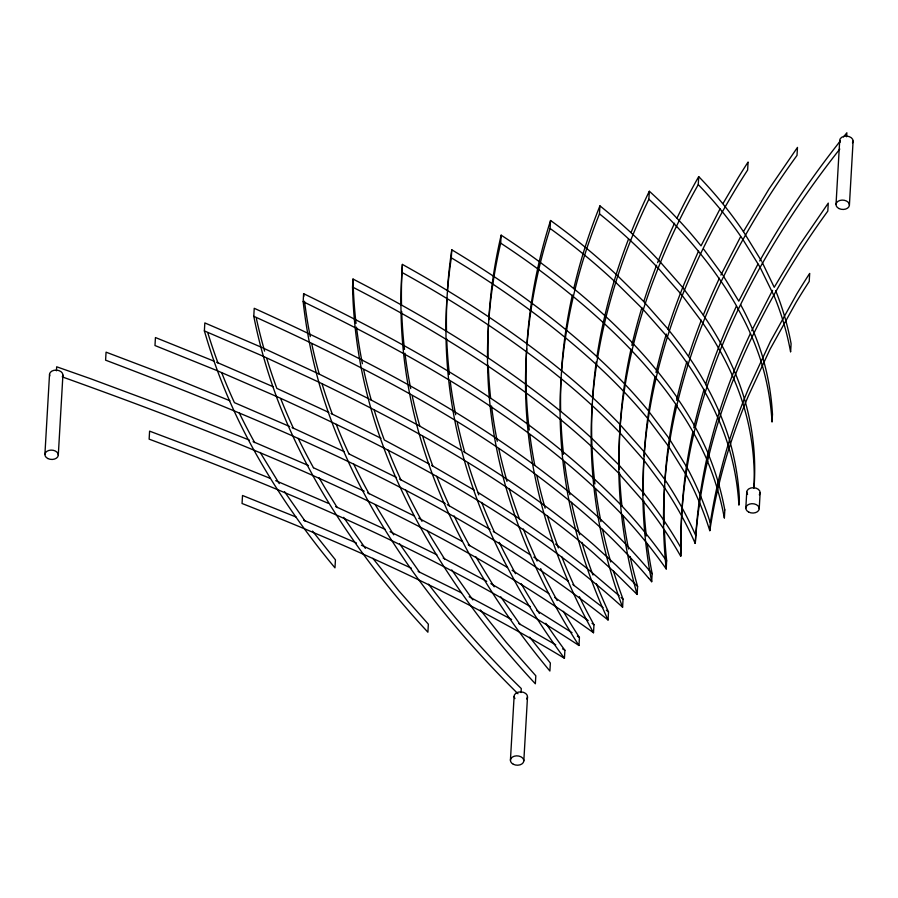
<?xml version="1.0" encoding="UTF-8"?>
<svg xmlns="http://www.w3.org/2000/svg" width="898" height="898" viewBox="0 0 898 898"><rect width="100%" height="100%" fill="white"/><g stroke="black" fill="none" stroke-linecap="round" stroke-linejoin="round"><path stroke-width="1.35" d="M44.9 454.478L49.513 374.5M56.439 370.795L56.675 366.788L90.777 378.788L166.848 407.086L249.296 440.076M58.303 455.073L62.905 375.083M312.515 531.1L335.437 559.847L334.976 567.839C305.702 532.828 279.446 495.258 256.963 455.544A992.537 733.296 -3.1 0 1 233.951 410.644A974.611 720.05 -3.1 0 1 205.889 335.964L204.374 330.913L204.834 322.921L261.329 347.223M613.356 570.735A888.897 656.719 -3.1 0 0 623.055 599.213L622.595 607.216C521.716 515.811 399.475 452.323 276.382 396.388A936.917 692.201 -3.1 0 1 253.786 316.287L254.224 308.295C377.295 364.184 499.602 427.729 600.425 519.123A691.078 593.825 -3.1 0 1 649.086 570.163M630.104 556.513A875.382 646.74 -3.1 0 0 637.602 586.461L637.131 594.454L615.938 573.496L593.769 553.28A766.219 658.391 -3.1 0 0 578.458 540.259C499.614 475.996 410.072 426.337 318.801 382.133A904.488 668.235 -3.1 0 1 303.176 301.661L303.603 293.668C418.288 349.603 532.413 413.518 621.932 505.989A597.675 513.566 -3.1 0 1 666.619 560.958L666.215 568.939A597.675 513.566 -3.1 0 0 621.517 513.959M643.496 495.404A872.385 644.517 -3.1 0 1 643.428 492.856L618.744 464.771L591.737 438.28A780.878 670.986 -3.1 0 0 559.791 410.577C496.19 358.987 425.663 316.511 352.993 279.042L352.532 287.034C425.203 324.504 495.718 367.001 559.331 418.569A780.878 670.986 -3.1 0 1 591.288 446.272L618.273 472.775L642.979 500.86M620.271 424.743A699.845 601.357 -3.1 0 0 569.242 377.048C517.719 333.865 461.089 297.036 402.383 264.416L401.922 272.408C452.895 300.572 501.993 332.282 547.971 368.068A837.217 719.388 -3.1 0 1 561.082 378.574L568.827 385.006A699.845 601.357 -3.1 0 1 619.811 432.735L643.383 459.495L664.498 487.726A454.489 390.529 -3.1 0 1 695.232 543.436A927.376 685.152 -3.1 0 1 707.489 461.449A957.122 707.13 -3.1 0 1 733.733 378.765A1041.77 769.665 -3.1 0 1 744.902 352.364C767.487 302.547 795.628 255.313 827.81 211.097L828.27 203.105L799.781 244.705L774.233 287.304L762.211 262.351M596.99 356.697C552.539 316.062 503.318 280.827 451.773 249.79L451.301 257.793C502.858 288.83 552.079 324.066 596.53 364.7A937.198 692.414 -3.1 0 1 615.781 282.376M535.5 566.503A947.817 700.249 -3.1 0 1 505.776 486.817A878.109 648.749 -3.1 0 1 490.173 406.334A871.195 643.641 -3.1 0 1 488.478 325.121A884.261 653.295 -3.1 0 1 500.702 243.167L501.151 235.164A827.283 710.857 -3.1 0 1 547.365 267.739C577.47 290.671 606.341 315.366 632.439 342.823A967.887 715.077 -3.1 0 1 641.89 307.7M510.423 760.236L514.116 696.242M521.042 692.549L521.278 688.542C487.917 656.045 456.813 621.203 428.526 584.194M523.826 760.831L527.508 696.837M296.037 517.012L242.516 495.494L242.056 503.497C353.06 547.118 462.189 596.564 564.438 658.256L564.898 650.264A1051.94 777.185 -3.1 0 1 545.827 623.279M270.029 478.297L206.136 452.513L149.596 431.141L149.135 439.144C298.08 494.809 445.711 557.826 578.974 645.505L579.435 637.501L577.324 636.121M229.899 400.744L170.631 376.689L106.065 352.162L105.594 360.165C281.871 427.021 459.439 501.544 608.047 619.979L608.507 611.976A913.075 674.589 -3.1 0 1 596.339 583.7M720.106 208.751L701.024 245.861A540.686 464.592 -3.1 0 0 649.355 191.252L648.85 199.289A981.233 724.944 -3.1 0 0 615.736 282.365L642.654 308.901L667.427 336.941A924.581 683.086 -3.1 0 0 648.199 419.265A876.47 647.548 -3.1 0 0 642.957 500.86A872.385 644.517 -3.1 0 0 651.69 581.691M647.256 543.537A872.385 644.517 -3.1 0 0 652.15 573.699L651.667 581.702L648.659 578.132M692.908 431.691A922.1 681.256 -3.1 0 0 686.409 466.59A897.877 663.364 -3.1 0 0 681.234 548.173L680.751 556.176A897.877 663.364 -3.1 0 1 685.982 474.582A922.1 681.256 -3.1 0 1 705.244 392.269A1008.027 744.734 -3.1 0 1 728.884 329.712C757.564 264.876 796.055 204.688 839.798 149.046M695.288 543.413L695.748 535.41A927.376 685.152 -3.1 0 1 707.95 453.456A957.122 707.13 -3.1 0 1 734.194 370.762A405.728 348.626 -3.1 0 0 703.257 315.108M729.535 440.312A342.89 294.634 -3.1 0 1 739.312 497.133L738.908 505.136A342.89 294.634 -3.1 0 0 729.075 448.304A985.319 727.964 -3.1 0 1 748.281 396.119L770.046 349.266L796.302 302.031A1080.664 798.401 -3.1 0 1 809.221 281.422L809.682 273.419A1080.664 798.401 -3.1 0 0 796.762 294.028L770.506 341.262L748.719 388.116A985.319 727.964 -3.1 0 0 729.457 440.323A964.508 712.585 -3.1 0 0 710.329 522.658L709.824 530.651A964.508 712.585 -3.1 0 1 728.985 448.315M724.372 517.888L724.832 509.896M745.823 508.077L746.743 492.07M753.68 488.377L753.905 484.37M759.225 508.661L760.146 492.665M772.493 414.057L772.033 422.049A343.227 294.914 -3.1 0 0 762.2 365.228M790.633 351.735L791.093 343.743A366.732 315.119 -3.1 0 0 775.704 290.716M836.016 204.475L839.697 140.492M846.634 136.788L846.859 132.781L843.548 136.911M849.407 205.07L853.1 141.076M656.595 265.224L652.734 275.473A967.887 715.077 -3.1 0 0 643.911 301.223M657.594 262.665L658.604 260.117A1036.427 765.713 -3.1 0 1 674.578 223.22M761.571 261.183L743.432 231.605A475.21 408.332 -3.1 0 0 698.745 176.625L698.24 184.662A1036.427 765.713 -3.1 0 0 658.155 268.12L652.262 283.465A967.887 715.077 -3.1 0 0 631.945 350.815A893.757 660.311 -3.1 0 0 619.732 432.78A869.59 642.452 -3.1 0 0 621.472 513.993A875.382 646.74 -3.1 0 0 637.142 594.454M698.588 250.98L684.994 281.905A998.958 738.033 -3.1 0 0 667.876 328.937L643.114 300.909L616.185 274.361A981.233 724.944 -3.1 0 1 628.555 239.003M736.349 306.297L729.333 321.709A1008.027 744.734 -3.1 0 0 705.637 384.254M719.399 278.2L714.561 288.673A1035.012 764.681 -3.1 0 0 703.336 315.063L682.166 286.866L658.604 260.117M750.2 333.888L745.362 344.372A1041.77 769.665 -3.1 0 0 734.126 370.751M720.892 275.069L740.592 236.735M751.693 330.756L772.527 290.38M757.957 264.102L738.785 301.178L723.552 276.326M759.708 260.959C783.28 218.91 810.389 178.859 840.259 141.042M743.432 231.605L768.991 189.018L797.48 147.407L797.009 155.41C764.838 199.614 736.697 246.86 714.101 296.677A1035.012 764.681 -3.1 0 0 702.876 323.056L681.705 294.87L658.144 268.109M723.025 203.498L738.336 177.467A1082.18 799.523 -3.1 0 1 748.09 162.033L747.63 170.036A1082.18 799.523 -3.1 0 0 737.864 185.471C717.379 218.798 699.407 253.707 684.534 289.908A998.958 738.033 -3.1 0 0 667.416 336.93M62.31 376.913C247.298 443.309 432.915 517.349 593.511 632.742L593.971 624.739L592.04 623.347M204.374 330.913L262.059 355.754L318.801 382.133M214.038 361.164L155.444 337.547L154.984 345.539L216.115 370.223L276.382 396.388M275.697 480.666L328.421 503.374M216.575 362.22L273.104 386.712M253.09 441.659L308.418 465.512M303.636 520.178L356.427 542.987M253.764 316.287C376.823 372.187 499.142 435.721 599.965 527.126A691.078 593.825 -3.1 0 1 648.625 578.155M289.672 426.516L234.423 402.641A974.611 720.05 -3.1 0 1 221.851 373.074M361.411 545.221L411.396 568.21M292.063 427.571L344.159 451.615M335.583 506.562L385.343 529.472M262.519 347.751L319.261 374.129L368.966 398.869M313.413 467.735L364.24 491.217M303.142 301.661C417.828 357.595 531.953 421.521 621.472 513.993M328.791 412.418L276.842 388.385A936.917 692.201 -3.1 0 1 266.829 358.628M390.046 531.706L436.888 554.818M331.036 413.484L381.01 438.28M367.596 492.834L414.27 515.935M418.12 571.42L461.471 592.837M348.862 453.849L396.467 477.5M418.67 518.191L462.369 541.46M469.171 596.788L511.613 619.519M370.021 399.408L419.759 426.101L461.493 450.381M399.61 479.117L445.24 503.531M443.185 558.051L486.738 581.354M429.289 464.098L384.31 439.975A900.357 665.194 -3.1 0 1 374.253 410.229M447.294 504.676L490.039 529.405M490.836 583.644L530.213 606.532M431.635 465.4L474.402 490.241M468.228 544.716L507.55 567.514M518.64 623.437L555.727 644.798M562.608 648.895L564.898 650.264M512.118 570.275L548.824 593.544M463.66 451.683C503.688 476.108 542.695 502.409 578.918 532.256A766.219 658.391 -3.1 0 1 594.229 545.277L616.398 565.493L637.591 586.461M493.294 531.369L530.662 555.031M536.723 610.472L572.037 632.686M533.805 557.13L568.355 581.231M554.807 597.518L588.179 620.574M552.629 541.876L518.37 518.034L477.826 492.306A976.036 721.105 -3.1 0 0 478.746 494.843M555.492 543.986L586.888 568.254L619.126 595.7M572.902 584.564L603.041 607.609M606.33 610.236L608.507 611.976M621.09 597.462L623.055 599.224M517.955 693.739C462.829 639.297 413.035 578.873 374.185 511.68A1017.153 751.48 -3.1 0 1 348.379 461.853M631.979 350.815C605.881 323.359 576.999 298.675 546.904 275.731A827.283 710.857 -3.1 0 0 500.702 243.156M631.013 349.187A893.757 660.311 -3.1 0 0 620.192 424.776L643.855 451.492L664.958 479.723A454.489 390.529 -3.1 0 1 695.692 535.433M649.119 570.14L652.128 573.699M655.147 376.374A924.581 683.086 -3.1 0 0 648.659 411.273L668.965 438.235L686.465 466.59M648.233 419.265L668.494 446.227L686.005 474.593M703.662 249.161L722.778 275.17M529.663 637.176L550.351 663.027L549.89 671.019C519.426 634.56 492.183 595.352 469.149 553.785A1008.364 744.992 -3.1 0 1 448.877 513.813A934.672 690.54 -3.1 0 1 419.254 434.104A880.074 650.208 -3.1 0 1 403.606 353.632A873.35 645.235 -3.1 0 1 401.934 272.408M480.34 609.933L506.259 642.373L535.814 675.779L535.354 683.782C496.448 641.924 461.392 596.373 431.938 547.365A1046.002 772.796 -3.1 0 1 420.41 527.328M372.872 558.343L398.791 590.783L428.357 624.189L427.897 632.192C388.991 590.334 353.935 544.783 324.481 495.775A1053.781 778.544 -3.1 0 1 312.953 475.738M472.853 599.931L451.75 569.916M365.396 548.341L343.642 517.349M419.759 572.509L399.632 543.851M520.155 624.525L500.758 596.833M305.241 521.345L284.509 491.655M393.694 534.838L375.218 504.654M494.181 586.809L475.727 556.603M279.267 483.629L260.218 452.457M444.69 559.151L432.398 539.372A1046.002 772.796 -3.1 0 1 427.111 530.381M337.233 507.561L324.941 487.782A1053.781 778.544 -3.1 0 1 319.082 477.792M515.508 573.676L504.092 552.147A976.036 721.105 -3.1 0 1 499.232 542.302M503.632 560.139L516.732 584.699A1051.94 777.185 -3.1 0 0 564.415 658.268M773.773 295.296L759.831 266.852L742.972 239.609A475.21 408.332 -3.1 0 0 698.285 184.629M747.551 494.428A6.701 4.67 3.3 0 1 753.467 487.693A6.701 4.67 3.3 0 1 759.315 494.798M840.113 142.221A6.701 4.67 3.3 0 1 846.657 136.114A6.701 4.67 3.3 0 1 852.483 142.917M49.772 375.903A6.701 4.67 3.3 0 1 56.473 370.122A6.701 4.67 3.3 0 1 62.478 376.632M514.924 698.599A6.701 4.67 3.3 0 1 520.84 691.864A6.701 4.67 3.3 0 1 526.688 698.97M667.809 328.994A458.642 394.087 -3.1 0 1 705.761 384.209M656.011 372.502A924.581 683.086 -3.1 0 1 666.327 334.045M643.428 492.856A876.47 647.548 -3.1 0 1 643.9 459.697M644.102 455.87A876.47 647.548 -3.1 0 1 648.715 411.273M596.923 356.753A610.079 524.219 -3.1 0 1 648.794 411.217M646.336 535.96A872.385 644.517 -3.1 0 1 643.664 500.478M643.496 492.822A518.281 445.341 -3.1 0 1 681.155 548.195M643.035 500.826A518.281 445.341 -3.1 0 1 680.695 556.199M596.452 364.756A610.079 524.219 -3.1 0 1 648.334 419.209M667.337 336.986A458.642 394.087 -3.1 0 1 705.3 392.213M648.895 199.255A540.686 464.592 -3.1 0 1 700.519 253.887A534.77 459.507 -3.1 0 1 713.45 270.579L720.746 280.861A434.026 372.951 -3.1 0 1 738.336 309.17M631.103 232.492A981.233 724.944 -3.1 0 1 649.299 191.285M596.934 356.697A937.198 692.414 -3.1 0 1 616.241 274.373M550.586 220.493A728.794 626.232 -3.1 0 1 616.14 274.406M592.253 403.853A873.866 645.617 -3.1 0 0 591.726 438.28A873.17 645.101 -3.1 0 0 594.925 483.899M592.624 397.477A873.866 645.617 -3.1 0 1 596.272 361.782M595.554 488.95A873.17 645.101 -3.1 0 0 600.436 519.123A888.897 656.719 -3.1 0 0 600.919 521.659M610.752 561.991A888.897 656.719 -3.1 0 1 602.502 529.259M622.595 607.216A888.897 656.719 -3.1 0 1 599.965 527.126A873.17 645.101 -3.1 0 1 591.266 446.284A873.866 645.617 -3.1 0 1 596.553 364.7M550.126 228.496A728.794 626.232 -3.1 0 1 615.68 282.399M264.618 351.129A936.917 692.201 -3.1 0 1 256.357 318.408M313.469 467.712A969.369 716.177 -3.1 0 1 298.215 438.392M293.523 428.503A969.369 716.177 -3.1 0 1 280.659 398.499M313.009 475.716A969.369 716.177 -3.1 0 1 276.315 396.4M218.057 363.129A974.611 720.05 -3.1 0 1 207.876 333.023M254.684 442.613A992.537 733.296 -3.1 0 1 239.171 412.721M677.058 217.989A1036.427 765.713 -3.1 0 1 698.689 176.659M599.965 205.878A626.13 538.003 -3.1 0 1 658.56 260.139M631.878 345.371A893.757 660.311 -3.1 0 1 632.461 342.823M632.36 342.879A526.262 452.199 -3.1 0 1 677.272 397.713M621.932 505.989A869.59 642.452 -3.1 0 1 619.564 473.066M619.44 469.25A869.59 642.452 -3.1 0 1 620.226 424.776M628.533 548.97A875.382 646.74 -3.1 0 1 623.133 516.137M631.9 350.871A526.262 452.199 -3.1 0 1 676.811 405.705M599.505 213.87A626.13 538.003 -3.1 0 1 658.099 268.143M705.547 384.299A363.623 312.448 -3.1 0 1 729.603 440.289M693.772 427.818A922.1 681.256 -3.1 0 1 704.111 389.362M686.521 466.567A404.818 347.84 -3.1 0 1 710.228 522.67M686.061 474.559A404.818 347.84 -3.1 0 1 709.768 530.673M705.087 392.303A363.623 312.448 -3.1 0 1 729.142 448.293M738.223 309.215A361.131 310.315 -3.1 0 1 762.267 365.217M501.163 235.164A884.261 653.295 -3.1 0 0 488.927 317.117A871.195 643.641 -3.1 0 0 488.781 319.666M490.645 398.342A871.195 643.641 -3.1 0 1 488.276 365.407M488.052 357.797A871.195 643.641 -3.1 0 1 488.512 324.75M506.326 478.802A878.109 648.749 -3.1 0 1 498.828 448.843M497.256 441.311A878.109 648.749 -3.1 0 1 491.52 405.952M535.96 558.511A947.817 700.249 -3.1 0 1 523.298 528.967M519.482 519.022A947.817 700.249 -3.1 0 1 509.245 488.927M506.977 481.35A947.817 700.249 -3.1 0 1 506.236 478.814M579.423 637.501A994.76 734.934 -3.1 0 1 563.327 611.325M557.175 600.504A994.76 734.934 -3.1 0 1 540.652 568.614M537.083 561.048A994.76 734.934 -3.1 0 1 535.915 558.522M578.963 645.505A994.76 734.934 -3.1 0 1 535.455 566.515M352.555 287.034A883.61 652.824 -3.1 0 0 361.198 367.877A900.357 665.194 -3.1 0 0 383.884 447.967M361.658 359.885A883.61 652.824 -3.1 0 1 356.506 327.175M356.046 323.392A883.61 652.824 -3.1 0 1 353.015 279.042M371.301 400.227A900.357 665.194 -3.1 0 1 363.735 370.021M362.399 363.69A900.357 665.194 -3.1 0 1 361.636 359.885M405.683 489.982A979.875 723.934 -3.1 0 0 420.915 519.313A1046.002 772.796 -3.1 0 0 421.981 521.345M401.002 480.082A979.875 723.934 -3.1 0 1 388.149 450.089M420.455 527.306A979.875 723.934 -3.1 0 1 383.805 447.979M451.312 257.793A873.563 645.393 -3.1 0 0 446.048 339.377A870.398 643.058 -3.1 0 0 454.747 420.219A900.874 665.575 -3.1 0 0 477.388 500.298A976.036 721.105 -3.1 0 0 503.666 560.139M446.508 331.373A873.563 645.393 -3.1 0 1 446.968 298.215M447.406 290.559A873.563 645.393 -3.1 0 1 451.784 249.79M450.325 382.043A870.398 643.058 -3.1 0 0 455.207 412.216A900.874 665.575 -3.1 0 0 455.679 414.753M449.404 374.466A870.398 643.058 -3.1 0 1 446.733 338.995M477.859 492.306A900.874 665.575 -3.1 0 1 467.768 462.56M464.827 452.57A900.874 665.575 -3.1 0 1 457.273 422.352M494.551 532.413A976.036 721.105 -3.1 0 1 481.676 502.42M539.384 613.502A1051.94 777.185 -3.1 0 1 521.199 583.734M401.687 311.426A873.35 645.235 -3.1 0 0 404.078 345.629A880.074 650.208 -3.1 0 0 404.504 349.434M401.507 305.073A873.35 645.235 -3.1 0 1 402.394 264.416M419.781 426.09A880.074 650.208 -3.1 0 1 412.283 396.141M410.712 388.598A880.074 650.208 -3.1 0 1 404.964 353.24M449.382 505.81A934.672 690.54 -3.1 0 1 436.72 476.277M432.915 466.331A934.672 690.54 -3.1 0 1 422.7 436.215M469.62 545.782A1008.364 744.992 -3.1 0 1 454.107 515.901M526.699 348.75A882.476 651.982 -3.1 0 0 526.071 384.456A866.087 639.87 -3.1 0 0 529.27 430.075M527.003 343.653A882.476 651.982 -3.1 0 1 531.38 302.873A905.577 669.055 -3.1 0 1 550.541 220.538L550.081 228.541A905.577 669.055 -3.1 0 0 530.886 310.865A882.476 651.982 -3.1 0 0 525.611 392.46A866.087 639.87 -3.1 0 0 534.332 473.291A912.054 673.837 -3.1 0 0 556.996 553.381M534.793 465.299A866.087 639.87 -3.1 0 1 529.899 435.126M547.376 515.632A912.054 673.837 -3.1 0 0 557.456 545.378A948.232 700.563 -3.1 0 0 558.365 547.926M545.142 508.145A912.054 673.837 -3.1 0 1 536.847 475.435M593.96 624.739A948.232 700.563 -3.1 0 1 579.333 596.654M574.058 585.518A948.232 700.563 -3.1 0 1 561.766 556.76M593.499 632.742A948.232 700.563 -3.1 0 1 556.962 553.393M762.66 357.236A343.227 294.914 -3.1 0 1 772.448 414.057M740.558 304.59A361.131 310.315 -3.1 0 1 762.728 357.213M687.004 361.344A966.697 714.202 -3.1 0 0 677.137 397.758A893.914 660.423 -3.1 0 0 676.621 400.317M688.62 356.169A966.697 714.202 -3.1 0 1 701.36 320.171M675.756 404.134A893.914 660.423 -3.1 0 0 664.913 479.723A879.849 650.04 -3.1 0 0 664.778 482.271M677.047 397.825A399.846 343.575 -3.1 0 1 708.129 453.4M666.698 560.936A879.849 650.04 -3.1 0 1 664.419 530.55M664.194 524.207A879.849 650.04 -3.1 0 1 664.576 486.076M666.226 568.939A879.849 650.04 -3.1 0 1 664.475 487.726A893.914 660.423 -3.1 0 1 676.755 405.773A966.697 714.202 -3.1 0 1 702.921 323.067M676.587 405.829A399.846 343.575 -3.1 0 1 707.669 461.404M702.786 323.1A405.728 348.626 -3.1 0 1 733.767 378.72M734.194 370.728A333.304 286.395 -3.1 0 1 754.253 484.381M708.028 453.434A367.967 316.175 -3.1 0 1 724.765 509.907M707.568 461.437A367.967 316.175 -3.1 0 1 724.304 517.899M733.733 378.731A333.304 286.395 -3.1 0 1 754.039 487.603M773.84 295.274A366.732 315.119 -3.1 0 1 790.554 351.747M319.239 374.14A904.488 668.235 -3.1 0 1 311.819 344.17M310.259 336.627A904.488 668.235 -3.1 0 1 304.523 301.268M303.917 296.205A904.488 668.235 -3.1 0 1 303.636 293.668M348.918 453.838A931.462 688.171 -3.1 0 1 336.234 424.305M332.417 414.371A931.462 688.171 -3.1 0 1 322.191 384.265M369.1 493.833A1017.153 751.48 -3.1 0 1 353.621 463.94M348.446 461.841A931.462 688.171 -3.1 0 1 318.745 382.144M573.777 288.617A937.781 692.841 -3.1 0 1 599.92 205.911L599.471 213.915A937.781 692.841 -3.1 0 0 573.317 296.621A904.398 668.179 -3.1 0 0 561.037 378.574M561.497 370.582A904.398 668.179 -3.1 0 1 572.363 294.993M560.88 418.861A864.684 638.826 -3.1 0 0 563.259 451.795A887.269 655.518 -3.1 0 0 563.517 454.332M560.655 411.25A864.684 638.826 -3.1 0 1 561.115 378.204M571.454 502.296A887.269 655.518 -3.1 0 0 578.952 532.256A913.075 674.589 -3.1 0 0 579.648 534.793M569.882 494.753A887.269 655.518 -3.1 0 1 564.449 461.942M592.972 575.001A913.075 674.589 -3.1 0 1 581.882 542.381M608.047 619.979A913.075 674.589 -3.1 0 1 578.458 540.259A887.269 655.518 -3.1 0 1 562.765 459.787A864.684 638.826 -3.1 0 1 561.093 378.574M748.752 512.118A6.701 4.67 3.3 0 0 759.203 508.919A6.701 4.67 3.3 0 0 749.617 504.07A6.701 4.67 3.3 0 0 748.752 512.118M838.934 208.527A6.701 4.67 3.3 0 0 849.396 205.316A6.701 4.67 3.3 0 0 839.798 200.478A6.701 4.67 3.3 0 0 838.934 208.527M47.83 458.53A6.701 4.67 3.3 0 0 58.28 455.331A6.701 4.67 3.3 0 0 48.694 450.482A6.701 4.67 3.3 0 0 47.83 458.53M513.353 764.288A6.701 4.67 3.3 0 0 523.803 761.077A6.701 4.67 3.3 0 0 514.217 756.228A6.701 4.67 3.3 0 0 513.353 764.288"/></g></svg>
